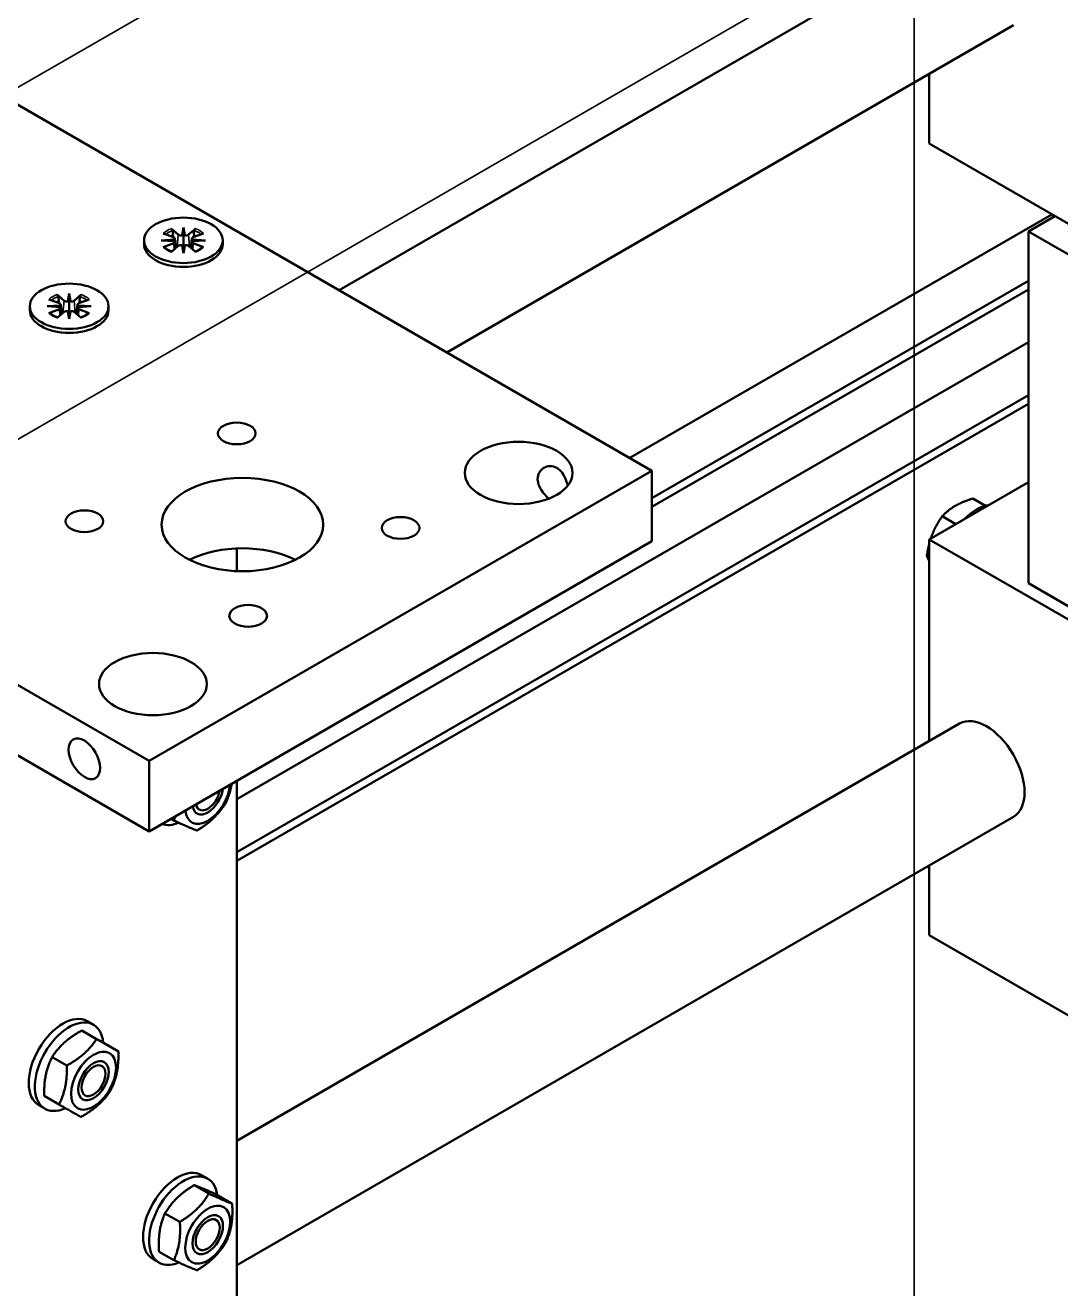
# Model space of a CAD drawing. Header units: millimetres. Extents: x -1492 to 2520, y -1551 to 1782.
# Drawn here: x 2077.9 to 2174, y 1272.9 to 1390.2 of the extents above; entities that cross this region are included whole.
import ezdxf

# ---------------------------------------------------------------- set-up
doc = ezdxf.new("R2010")
doc.units = ezdxf.units.MM
doc.header["$LTSCALE"] = 6
for name, color, linetype, lineweight in [('Reference (ISO)', 7, 'Continuous', 35), ('Visible (ISO)', 7, 'Continuous', 50), ('Visible Narrow (ISO)', 7, 'Continuous', 35)]:
    doc.layers.add(name, color=color, linetype=linetype, lineweight=lineweight)

msp = doc.modelspace()

# ---------------------------------------------------------------- linework, layer by layer
at = {"layer": 'Reference (ISO)'}
for p, q in [((2201.89, 1456.41), (1941.23, 1305.92)), ((1969.52, 1289.59), (2188.72, 1416.15)), ((2160.44, 1399.82), (2160.44, 1212.03))]:
    msp.add_line(p, q, dxfattribs=at)
at = {"layer": 'Visible (ISO)'}
for p, q in [((2107.07, 1365.64), (2164.65, 1398.88)), ((2117.07, 1359.86), (2169.65, 1390.22)), ((2072.82, 1385.41), (2136.11, 1348.87)), ((2161.85, 1385.72), (2161.85, 1379.25)), ((2161.85, 1379.25), (2175.99, 1371.08)), ((2134.05, 1350.06), (2173.23, 1372.67)), ((2173.51, 1372.51), (2171.04, 1371.09)), ((2091.51, 1371.34), (2092.14, 1370.79)), ((2092.5, 1370.74), (2092.62, 1371.45)), ((2092.62, 1371.45), (2092.74, 1370.74)), ((2092.62, 1371.45), (2092.62, 1370.66)), ((2093.73, 1371.34), (2093.1, 1370.79)), ((2171.04, 1371.09), (2176.7, 1367.82)), ((2171.04, 1371.09), (2171.04, 1338.43)), ((2088.97, 1370.26), (2088.97, 1369.9)), ((2090.57, 1370.26), (2091.79, 1370.33)), ((2091.79, 1370.19), (2090.57, 1370.26)), ((2090.75, 1370.9), (2091.72, 1370.54)), ((2090.75, 1369.62), (2091.72, 1369.99)), ((2091.83, 1370.42), (2091.93, 1369.55)), ((2091.83, 1370.12), (2091.9, 1369.52)), ((2092.62, 1370.66), (2092.62, 1369.56)), ((2093.41, 1370.42), (2093.32, 1369.55)), ((2093.41, 1370.12), (2093.35, 1369.52)), ((2093.45, 1370.33), (2094.67, 1370.26)), ((2094.67, 1370.26), (2093.45, 1370.19)), ((2094.5, 1370.9), (2093.53, 1370.54)), ((2094.5, 1369.62), (2093.53, 1369.99)), ((2096.27, 1370.26), (2096.27, 1369.9)), ((2091.51, 1369.18), (2092.14, 1369.74)), ((2092.62, 1369.08), (2092.5, 1369.78)), ((2092.74, 1369.78), (2092.62, 1369.08)), ((2092.62, 1369.08), (2092.62, 1369.56)), ((2093.73, 1369.18), (2093.1, 1369.74)), ((2171.04, 1366.51), (2136.11, 1346.34)), ((2080.91, 1365.22), (2081.54, 1364.66)), ((2081.9, 1364.62), (2082.02, 1365.32)), ((2082.02, 1365.32), (2082.13, 1364.62)), ((2082.02, 1365.32), (2082.02, 1364.54)), ((2083.12, 1365.22), (2082.49, 1364.66)), ((2136.11, 1345.53), (2171.04, 1365.7)), ((2078.37, 1364.14), (2078.37, 1363.77)), ((2079.97, 1364.14), (2081.19, 1364.21)), ((2081.19, 1364.07), (2079.97, 1364.14)), ((2080.14, 1364.78), (2081.11, 1364.42)), ((2081.23, 1364.3), (2081.32, 1363.42)), ((2082.02, 1364.54), (2082.02, 1363.44)), ((2082.8, 1364.3), (2082.71, 1363.42)), ((2082.85, 1364.21), (2084.07, 1364.14)), ((2084.07, 1364.14), (2082.85, 1364.07)), ((2083.89, 1364.78), (2082.92, 1364.42)), ((2085.67, 1364.14), (2085.67, 1363.77)), ((2080.14, 1363.5), (2081.11, 1363.86)), ((2080.91, 1363.06), (2081.54, 1363.62)), ((2081.23, 1364), (2081.29, 1363.4)), ((2082.02, 1362.96), (2081.9, 1363.66)), ((2082.13, 1363.66), (2082.02, 1362.96)), ((2082.02, 1362.96), (2082.02, 1363.44)), ((2083.12, 1363.06), (2082.49, 1363.62)), ((2082.8, 1364), (2082.74, 1363.4)), ((2083.89, 1363.5), (2082.92, 1363.86)), ((2097.57, 1318.38), (2171.04, 1360.8)), ((2089.44, 1321.93), (2026.15, 1358.46)), ((2171.04, 1355.9), (2097.57, 1313.48)), ((2097.57, 1312.66), (2171.04, 1355.08)), ((2089.44, 1315.39), (2026.15, 1351.93)), ((2136.11, 1348.87), (2089.44, 1321.93)), ((2136.11, 1348.87), (2136.11, 1342.34)), ((2171.04, 1347.81), (2161.85, 1342.5)), ((2167.07, 1345.63), (2165.9, 1346.3)), ((2164.31, 1343.92), (2163.05, 1344.65)), ((2136.11, 1342.34), (2089.44, 1315.39)), ((2161.85, 1342.5), (2161.85, 1323.78)), ((2175.99, 1334.34), (2161.85, 1342.5)), ((2097.57, 1341.66), (2097.57, 1339.55)), ((2161.85, 1340.84), (2161.62, 1340.97)), ((2171.04, 1338.43), (2176.7, 1335.16)), ((2097.57, 1286.67), (2164.65, 1325.4)), ((2089.44, 1321.93), (2089.44, 1315.39)), ((2097.57, 1320.09), (2097.57, 1242.11)), ((2094.88, 1317.5), (2094.77, 1317.44)), ((2091.48, 1316.57), (2091.73, 1316.42)), ((2097.57, 1275.12), (2169.65, 1316.74)), ((2161.85, 1312.23), (2161.85, 1305.76)), ((2161.85, 1305.76), (2175.99, 1297.6)), ((2083.7, 1297.78), (2084.27, 1297.45)), ((2083.19, 1296.91), (2084.56, 1296.12)), ((2085.22, 1295.76), (2086.59, 1294.96)), ((2080.43, 1294.45), (2081.8, 1293.66)), ((2085.39, 1292.89), (2085.39, 1293.02)), ((2079.7, 1290.84), (2081.08, 1290.04)), ((2084.28, 1290.96), (2084.17, 1290.9)), ((2079.2, 1289.98), (2079.77, 1289.66)), ((2094.31, 1283.49), (2094.87, 1283.16)), ((2093.62, 1282.56), (2094.99, 1281.77)), ((2095.77, 1281.64), (2097.14, 1280.84)), ((2090.91, 1279.93), (2092.29, 1279.14)), ((2096, 1278.6), (2096, 1278.73)), ((2090.36, 1276.38), (2091.74, 1275.59)), ((2094.88, 1276.68), (2094.77, 1276.61)), ((2089.81, 1275.69), (2090.37, 1275.37))]:
    msp.add_line(p, q, dxfattribs=at)
for centre, major_axis in [((2092.62, 1370.26), (3.65, 0)), ((2082.02, 1364.14), (3.65, 0)), ((2097.57, 1352.34), (1.75, 0)), ((2123.73, 1348.67), (5, 0)), ((2098.1, 1343.87), (7.5, 0)), ((2083.43, 1344.18), (1.75, 0)), ((2112.78, 1343.56), (1.75, 0)), ((2098.63, 1335.4), (1.75, 0)), ((2089.79, 1329.07), (5, 0)), ((2083.43, 1322.13), (-1.03, 1.79)), ((2084.28, 1292.25), (-1.48, -2.55)), ((2084.28, 1292.25), (1, 1.73)), ((2084.28, 1292.25), (-0.79, -1.36)), ((2094.88, 1277.96), (-1.48, -2.55)), ((2094.88, 1277.96), (-1, -1.73)), ((2094.88, 1277.96), (-0.79, -1.36))]:
    msp.add_ellipse(centre, major_axis=major_axis, ratio=0.57735, dxfattribs=at)
for centre, major_axis, ratio, start_param, end_param in [((2092.62, 1369.9), (3.65, 0), 0.57735, 3.141593, 6.283185), ((2092.62, 1369.9), (1.75, 0), 0.57735, 2.116938, 2.310464), ((2091.57, 1370.41), (0.26, 0), 0.57735, 5.708993, 7.276863), ((2091.57, 1370.11), (0.26, 0), 0.57735, 5.289508, 6.857378), ((2091.58, 1370.57), (-0.022, 0.48), 0.494826, 3.80203, 4.171038), ((2092.36, 1370.87), (0.26, 0), 0.57735, 3.718711, 5.286581), ((2092.4, 1371.04), (0.228, -0.377), 0.211826, 5.500166, 6.238981), ((2092.85, 1371.04), (0.228, 0.377), 0.211826, 3.185797, 3.924612), ((2092.88, 1370.87), (0.26, 0), 0.57735, 4.138197, 5.706067), ((2093.67, 1370.41), (-0.26, 0), 0.57735, 5.289508, 6.857378), ((2093.67, 1370.11), (-0.26, 0), 0.57735, 5.708993, 7.276863), ((2093.67, 1370.57), (-0.022, -0.48), 0.494826, 5.25374, 5.622748), ((2092.62, 1369.9), (1.75, 0), 0.57735, 0.831129, 1.024655), ((2092.36, 1369.66), (-0.26, 0), 0.57735, 4.138197, 5.706067), ((2092.4, 1369.84), (-0.236, 0.354), 0.140064, 3.730176, 4.468991), ((2092.85, 1369.84), (-0.236, -0.354), 0.140064, 4.955786, 5.694601), ((2092.88, 1369.66), (-0.26, 0), 0.57735, 3.718711, 5.286581), ((2082.02, 1363.77), (1.75, 0), 0.57735, 2.116938, 2.310464), ((2080.97, 1364.29), (0.26, 0), 0.57735, 5.708993, 7.276863), ((2080.97, 1363.99), (0.26, 0), 0.57735, 5.289508, 6.857378), ((2080.97, 1364.45), (-0.022, 0.48), 0.494826, 3.80203, 4.171038), ((2081.76, 1364.74), (0.26, 0), 0.57735, 3.718711, 5.286581), ((2081.79, 1364.92), (0.228, -0.377), 0.211826, 5.500166, 6.238981), ((2082.24, 1364.92), (0.228, 0.377), 0.211826, 3.185797, 3.924612), ((2082.28, 1364.74), (0.26, 0), 0.57735, 4.138197, 5.706067), ((2083.06, 1364.29), (-0.26, 0), 0.57735, 5.289508, 6.857378), ((2083.06, 1363.99), (-0.26, 0), 0.57735, 5.708993, 7.276863), ((2083.06, 1364.45), (-0.022, -0.48), 0.494826, 5.25374, 5.622748), ((2082.02, 1363.77), (1.75, 0), 0.57735, 0.831129, 1.024655), ((2082.02, 1363.77), (3.65, 0), 0.57735, 3.141593, 6.283185), ((2081.76, 1363.53), (-0.26, 0), 0.57735, 4.138197, 5.706067), ((2081.79, 1363.71), (-0.236, 0.354), 0.140064, 3.730176, 4.468991), ((2082.24, 1363.71), (-0.236, -0.354), 0.140064, 4.955786, 5.694601), ((2082.28, 1363.53), (-0.26, 0), 0.57735, 3.718711, 5.286581), ((2166.23, 1341.6), (2.25, 3.9), 0.57735, 0.41819, 1.152606), ((2098.1, 1337.34), (-7.5, 0), 0.57735, 3.9961, 5.428678), ((2167.15, 1321.07), (-2.5, 4.33), 0.57735, 3.141593, 6.283185), ((2094.88, 1318.78), (-1.48, -2.55), 0.57735, 5.599658, 8.537509), ((2094.88, 1318.78), (-1, -1.73), 0.57735, 5.648364, 8.488803), ((2094.88, 1318.78), (-0.79, -1.36), 0.57735, 5.68998, 8.447187), ((2092.62, 1320.09), (-2.25, -3.9), 0.57735, 0.105724, 0.651141), ((2081.45, 1293.88), (-2.25, -3.9), 0.57735, 3.141593, 6.283185), ((2082.02, 1293.55), (-2.25, -3.9), 0.57735, 2.464847, 6.961189), ((2092.06, 1279.59), (-2.25, -3.9), 0.57735, 3.141593, 6.283185), ((2092.62, 1279.26), (-2.25, -3.9), 0.57735, 2.50878, 6.931929)]:
    msp.add_ellipse(centre, major_axis=major_axis, ratio=ratio, start_param=start_param, end_param=end_param, dxfattribs=at)
for points, weights in [([(2161.72, 1385.64), (2161.78, 1385.52), (2161.85, 1385.4)], [1.01504665474, 1.01999546792, 1.01871375822]), ([(2091.67, 1370.8), (2091.64, 1370.97), (2091.61, 1371.16)], [1.00963225371, 1.00721437006, 1.00292654222]), ([(2093.64, 1371.16), (2093.6, 1370.97), (2093.57, 1370.8)], [1.00292654222, 1.00721437006, 1.00963225371]), ([(2091.72, 1370.54), (2091.71, 1370.58), (2091.7, 1370.63)], [1.01224163851, 1.01196306984, 1.0115344029]), ([(2093.54, 1370.63), (2093.53, 1370.58), (2093.53, 1370.54)], [1.01153440287, 1.01196306983, 1.01224163851]), ([(2091.93, 1369.55), (2091.93, 1369.56), (2091.93, 1369.57)], [1.07590937215, 1.07009535136, 1.06427568713]), ([(2093.32, 1369.57), (2093.32, 1369.56), (2093.31, 1369.55)], [1.06427568713, 1.07009535136, 1.07590937216]), ([(2081.07, 1364.67), (2081.03, 1364.85), (2081, 1365.04)], [1.00963225371, 1.00721437006, 1.00292654222]), ([(2081.11, 1364.41), (2081.1, 1364.46), (2081.1, 1364.51)], [1.01224163851, 1.01196306984, 1.0115344029]), ([(2082.94, 1364.51), (2082.93, 1364.46), (2082.92, 1364.41)], [1.01153440287, 1.01196306983, 1.01224163851]), ([(2083.03, 1365.04), (2083, 1364.85), (2082.97, 1364.67)], [1.00292654222, 1.00721437006, 1.00963225371]), ([(2081.33, 1363.43), (2081.32, 1363.44), (2081.32, 1363.44)], [1.07590937215, 1.07009535136, 1.06427568713]), ([(2082.71, 1363.44), (2082.71, 1363.44), (2082.7, 1363.43)], [1.06427568713, 1.07009535136, 1.07590937216]), ([(2164.25, 1345.61), (2163.59, 1345.22), (2163.05, 1344.65)], [1, 1.0379548493, 1]), ([(2165.9, 1346.3), (2164.92, 1345.99), (2164.25, 1345.61)], [1, 1.0379548493, 1]), ([(2163.05, 1344.65), (2162.44, 1343.79), (2162.11, 1342.94)], [1, 1.0379548493, 1]), ([(2162.11, 1342.94), (2162.04, 1342.76), (2161.98, 1342.58)], [1, 1.00763445686, 1.01219763652]), ([(2161.85, 1342.13), (2161.71, 1341.6), (2161.62, 1340.97)], [1.01871375822, 1.02121432204, 1]), ([(2161.62, 1340.97), (2161.71, 1340.73), (2161.85, 1340.49)], [1, 1.02121432204, 1.01871375822]), ([(2097.1, 1319.81), (2096.97, 1318.95), (2096.58, 1318.1)], [1.07723107568, 1.08038665691, 1]), ([(2096.58, 1318.1), (2095.64, 1316.55), (2093.88, 1315.48)], [1, 1.15470053838, 1]), ([(2091.73, 1316.42), (2091.82, 1316.62), (2091.89, 1316.81)], [1, 1.01737719397, 1.03085049887]), ([(2093.88, 1315.48), (2093.22, 1315.71), (2091.73, 1316.42)], [1, 1.15470053838, 1]), ([(2161.72, 1312.16), (2161.78, 1312.04), (2161.85, 1311.91)], [1.01504665475, 1.01999546792, 1.01871375822]), ([(2083.19, 1296.91), (2081.4, 1295.92), (2080.43, 1294.45)], [1, 1.15470053838, 1]), ([(2081.8, 1293.66), (2083.59, 1294.65), (2084.56, 1296.12)], [1, 1.15470053838, 1]), ([(2085.22, 1295.76), (2083.79, 1296.57), (2083.19, 1296.91)], [1, 1.15470053838, 1]), ([(2084.56, 1296.12), (2085.99, 1295.3), (2086.59, 1294.96)], [1, 1.15470053838, 1]), ([(2086.59, 1294.96), (2086.64, 1292.92), (2085.86, 1291.35)], [1, 1.15470053838, 1]), ([(2080.43, 1294.45), (2079.66, 1292.88), (2079.7, 1290.84)], [1, 1.15470053838, 1]), ([(2081.08, 1290.04), (2081.85, 1291.61), (2081.8, 1293.66)], [1, 1.15470053838, 1]), ([(2085.86, 1291.35), (2084.9, 1289.88), (2083.1, 1288.89)], [1, 1.15470053838, 1]), ([(2083.1, 1288.89), (2082.5, 1289.23), (2081.08, 1290.04)], [1, 1.15470053838, 1]), ([(2093.62, 1282.56), (2091.85, 1281.49), (2090.91, 1279.93)], [1, 1.15470053838, 1]), ([(2095.77, 1281.64), (2094.28, 1282.34), (2093.62, 1282.56)], [1, 1.15470053838, 1]), ([(2092.29, 1279.14), (2094.05, 1280.22), (2094.99, 1281.77)], [1, 1.15470053838, 1]), ([(2094.99, 1281.77), (2096.48, 1281.07), (2097.14, 1280.84)], [1, 1.15470053838, 1]), ([(2097.14, 1280.84), (2097.28, 1278.83), (2096.59, 1277.29)], [1, 1.15470053838, 1]), ([(2090.91, 1279.93), (2090.23, 1278.39), (2090.36, 1276.38)], [1, 1.15470053838, 1]), ([(2091.74, 1275.59), (2092.42, 1277.13), (2092.29, 1279.14)], [1, 1.15470053838, 1]), ([(2096.59, 1277.29), (2095.65, 1275.74), (2093.89, 1274.66)], [1, 1.15470053838, 1]), ([(2093.89, 1274.66), (2093.22, 1274.88), (2091.74, 1275.59)], [1, 1.15470053838, 1])]:
    msp.add_rational_spline(points, weights, degree=2, dxfattribs=at)
for points, knots in [([(2091.51, 1371.34), (2091.53, 1371.33), (2091.54, 1371.31), (2091.57, 1371.27), (2091.58, 1371.25), (2091.6, 1371.2), (2091.6, 1371.18), (2091.61, 1371.16)], [0.03061008, 0.03061008, 0.03061008, 0.03061008, 0.03823499, 0.03823499, 0.0458563, 0.0458563, 0.05210472, 0.05210472, 0.05210472, 0.05210472]), ([(2093.64, 1371.16), (2093.64, 1371.18), (2093.65, 1371.2), (2093.66, 1371.25), (2093.68, 1371.27), (2093.7, 1371.31), (2093.72, 1371.33), (2093.73, 1371.34)], [0.07019749, 0.07019749, 0.07019749, 0.07019749, 0.07644591, 0.07644591, 0.08406722, 0.08406722, 0.09169213, 0.09169213, 0.09169213, 0.09169213]), ([(2090.75, 1369.62), (2090.77, 1369.63), (2090.79, 1369.64), (2090.83, 1369.63), (2090.86, 1369.63), (2090.88, 1369.61), (2090.89, 1369.61), (2090.89, 1369.6)], [0.03061008, 0.03061008, 0.03061008, 0.03061008, 0.03823499, 0.03823499, 0.0458563, 0.0458563, 0.04902162, 0.04902162, 0.04902162, 0.04902162]), ([(2091.55, 1369.22), (2091.51, 1369.23), (2091.46, 1369.25), (2091.36, 1369.29), (2091.31, 1369.32), (2091.21, 1369.37), (2091.16, 1369.4), (2091.07, 1369.45), (2091.03, 1369.48), (2090.96, 1369.54), (2090.92, 1369.57), (2090.89, 1369.6)], [2.9054567, 2.9054567, 2.9054567, 2.9054567, 2.9902069, 2.9902069, 3.0908314, 3.0908314, 3.1914559, 3.1914559, 3.2920804, 3.2920804, 3.392705, 3.392705, 3.392705, 3.392705]), ([(2094.35, 1369.6), (2094.32, 1369.57), (2094.29, 1369.54), (2094.21, 1369.48), (2094.17, 1369.45), (2094.08, 1369.4), (2094.04, 1369.37), (2093.94, 1369.32), (2093.89, 1369.29), (2093.79, 1369.25), (2093.74, 1369.23), (2093.69, 1369.22)], [1.319684, 1.319684, 1.319684, 1.319684, 1.4203085, 1.4203085, 1.520933, 1.520933, 1.6215575, 1.6215575, 1.722182, 1.722182, 1.8069323, 1.8069323, 1.8069323, 1.8069323]), ([(2094.35, 1369.6), (2094.36, 1369.61), (2094.36, 1369.61), (2094.39, 1369.63), (2094.41, 1369.63), (2094.45, 1369.64), (2094.47, 1369.63), (2094.5, 1369.62)], [0.0732806, 0.0732806, 0.0732806, 0.0732806, 0.07644591, 0.07644591, 0.08406722, 0.08406722, 0.09169213, 0.09169213, 0.09169213, 0.09169213]), ([(2080.91, 1365.22), (2080.92, 1365.21), (2080.94, 1365.19), (2080.96, 1365.15), (2080.97, 1365.12), (2080.99, 1365.08), (2080.99, 1365.06), (2081, 1365.04)], [0.03061008, 0.03061008, 0.03061008, 0.03061008, 0.03823499, 0.03823499, 0.0458563, 0.0458563, 0.05210472, 0.05210472, 0.05210472, 0.05210472]), ([(2083.03, 1365.04), (2083.04, 1365.06), (2083.04, 1365.08), (2083.06, 1365.12), (2083.07, 1365.15), (2083.09, 1365.19), (2083.11, 1365.21), (2083.12, 1365.22)], [0.07019749, 0.07019749, 0.07019749, 0.07019749, 0.07644591, 0.07644591, 0.08406722, 0.08406722, 0.09169213, 0.09169213, 0.09169213, 0.09169213]), ([(2080.14, 1363.5), (2080.16, 1363.51), (2080.19, 1363.51), (2080.23, 1363.51), (2080.25, 1363.5), (2080.27, 1363.49), (2080.28, 1363.48), (2080.29, 1363.48)], [0.03061008, 0.03061008, 0.03061008, 0.03061008, 0.03823499, 0.03823499, 0.0458563, 0.0458563, 0.04902162, 0.04902162, 0.04902162, 0.04902162]), ([(2080.95, 1363.09), (2080.9, 1363.11), (2080.85, 1363.13), (2080.75, 1363.17), (2080.7, 1363.2), (2080.6, 1363.25), (2080.56, 1363.27), (2080.47, 1363.33), (2080.43, 1363.36), (2080.35, 1363.42), (2080.32, 1363.45), (2080.29, 1363.48)], [2.9054567, 2.9054567, 2.9054567, 2.9054567, 2.9902069, 2.9902069, 3.0908314, 3.0908314, 3.1914559, 3.1914559, 3.2920804, 3.2920804, 3.392705, 3.392705, 3.392705, 3.392705]), ([(2083.75, 1363.48), (2083.71, 1363.45), (2083.68, 1363.42), (2083.6, 1363.36), (2083.56, 1363.33), (2083.48, 1363.27), (2083.43, 1363.25), (2083.33, 1363.2), (2083.28, 1363.17), (2083.18, 1363.13), (2083.13, 1363.11), (2083.08, 1363.09)], [1.319684, 1.319684, 1.319684, 1.319684, 1.4203085, 1.4203085, 1.520933, 1.520933, 1.6215575, 1.6215575, 1.722182, 1.722182, 1.8069323, 1.8069323, 1.8069323, 1.8069323]), ([(2083.75, 1363.48), (2083.75, 1363.48), (2083.76, 1363.49), (2083.78, 1363.5), (2083.8, 1363.51), (2083.84, 1363.51), (2083.87, 1363.51), (2083.89, 1363.5)], [0.0732806, 0.0732806, 0.0732806, 0.0732806, 0.07644591, 0.07644591, 0.08406722, 0.08406722, 0.09169213, 0.09169213, 0.09169213, 0.09169213]), ([(2125.49, 1348.1), (2125.49, 1348.32), (2125.55, 1348.53), (2125.76, 1348.9), (2125.91, 1349.05), (2126.25, 1349.24), (2126.45, 1349.3), (2126.87, 1349.3), (2127.08, 1349.24), (2127.46, 1349.02), (2127.64, 1348.86), (2127.94, 1348.44), (2128.06, 1348.19), (2128.2, 1347.8), (2128.25, 1347.64), (2128.29, 1347.48)], [0, 0, 0, 0, 0.0789464, 0.0789464, 0.1578927, 0.1578927, 0.2367469, 0.2367469, 0.3156011, 0.3156011, 0.3944553, 0.3944553, 0.4733095, 0.4733095, 0.5213261, 0.5213261, 0.5213261, 0.5213261]), ([(2126.55, 1346.28), (2126.38, 1346.43), (2126.22, 1346.59), (2125.91, 1346.96), (2125.76, 1347.18), (2125.55, 1347.65), (2125.49, 1347.89), (2125.49, 1348.1)], [1.0400868, 1.0400868, 1.0400868, 1.0400868, 1.1045116, 1.1045116, 1.183458, 1.183458, 1.2624043, 1.2624043, 1.2624043, 1.2624043])]:
    msp.add_open_spline(points, degree=3, knots=knots, dxfattribs=at)
at = {"layer": 'Visible Narrow (ISO)'}
for p, q in [((2091.72, 1369.99), (2091.75, 1369.39)), ((2092.14, 1370.79), (2092.05, 1369.65)), ((2093.1, 1370.79), (2093.2, 1369.65)), ((2093.53, 1369.99), (2093.5, 1369.39)), ((2081.54, 1364.66), (2081.44, 1363.53)), ((2082.49, 1364.66), (2082.59, 1363.53)), ((2081.11, 1363.86), (2081.14, 1363.27)), ((2082.92, 1363.86), (2082.89, 1363.27))]:
    msp.add_line(p, q, dxfattribs=at)
for centre, major_axis, start_param, end_param in [((2092.62, 1370.26), (-2.18, 0), 5.246522, 5.749052), ((2092.62, 1370.17), (1.99, 0), 2.105963, 2.543583), ((2092.62, 1370.17), (1.99, 0), 0.59801, 1.035629), ((2092.62, 1370.26), (-2.18, 0), 3.675726, 4.178256), ((2092.62, 1370.26), (2.18, 0), 3.675726, 4.178256), ((2092.62, 1370.26), (2.18, 0), 5.246522, 5.749052), ((2082.02, 1364.14), (-2.18, 0), 5.246522, 5.749052), ((2082.02, 1364.14), (-2.18, 0), 3.675726, 4.178256), ((2082.02, 1364.05), (1.99, 0), 2.105963, 2.543583), ((2082.02, 1364.05), (1.99, 0), 0.59801, 1.035629), ((2082.02, 1364.14), (2.18, 0), 3.675726, 4.178256), ((2082.02, 1364.14), (2.18, 0), 5.246522, 5.749052)]:
    msp.add_ellipse(centre, major_axis=major_axis, ratio=0.57735, start_param=start_param, end_param=end_param, dxfattribs=at)

doc.saveas('drawing.dxf')
